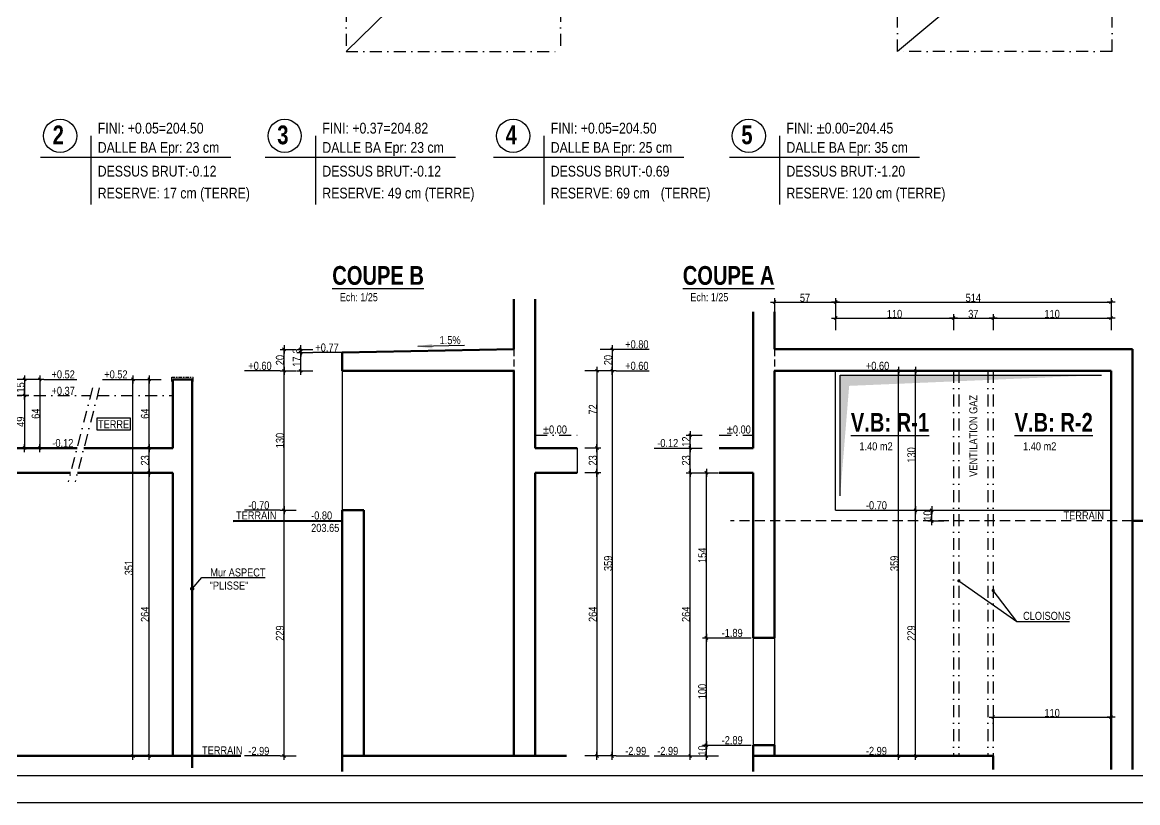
# Model space of a CAD drawing. Header units: centimetres. Extents: x 38820 to 82487, y -36363 to -12804.
# Drawn here: x 49692 to 51772, y -26723 to -25268 of the extents above; entities that cross this region are included whole.
import ezdxf
from ezdxf.enums import TextEntityAlignment as Align

# ---------------------------------------------------------------- set-up
doc = ezdxf.new("R2010")
doc.units = ezdxf.units.CM
doc.header["$LTSCALE"] = 0.5
doc.linetypes.add('CACHEX2', pattern=[19.05, 12.7, -6.35])
doc.linetypes.add('TIRETPT2', pattern=[12.7, 6.35, -3.175, 0, -3.175])
doc.layers.get('DEFPOINTS').update_dxf_attribs({"linetype": 'CONTINUOUS'})
for name, color, linetype in [('01_Cad_2', 5, 'CONTINUOUS'), ('01_cote_gen', 4, 'CONTINUOUS'), ('01_linteaux', 2, 'CONTINUOUS'), ('01_murs_sup', 2, 'CACHEX2'), ('01_resv', 32, 'CONTINUOUS'), ('01_texte', 230, 'CONTINUOUS'), ('AA_COTES', 2, 'CONTINUOUS')]:
    doc.layers.add(name, color=color, linetype=linetype)
doc.layers.add('01_murs_coup', color=5, linetype='CONTINUOUS', lineweight=60)
doc.styles.add('ARIAL NA', font='ARIALN.TTF')
doc.styles.add('Arial Narrow', font='ARIALN.TTF')
doc.styles.add('impact', font='impact.ttf')
doc.styles.add('MATTE_TXT', font='arial.ttf')
doc.styles.add('STYLE2', font='ARIALN.TTF')
doc.dimstyles.new('JB25', dxfattribs={"dimscale": 0.1, "dimtxt": 150, "dimasz": 15, "dimexe": 0.1, "dimexo": 0.1, "dimgap": 0.09, "dimtad": 1, "dimdec": 1, "dimlfac": 0.5, "dimdsep": 46, "dimtxsty": 'STYLE2', "dimblk1": 'BOND_G', "dimblk2": 'BOND_D', "dimsah": 1, "dimcen": 1.5, "dimdle": 0.01, "dimse1": 1, "dimse2": 1, "dimclrd": 4, "dimclre": 2, "dimclrt": 6, "dimazin": 2, "dimtfac": 2.333333, "dimtdec": 1, "dimtix": 1, "dimtmove": 2, "dimatfit": 3, "dimldrblk": 'BOND_G', "dimfxl": 1, "dimtolj": 1, "dimtzin": 0, "dimarcsym": 0})
doc.dimstyles.new('JB50', dxfattribs={"dimscale": 0.1, "dimtxt": 150, "dimasz": 15, "dimexe": 0.1, "dimexo": 0.1, "dimgap": 0.09, "dimtad": 1, "dimdec": 1, "dimdsep": 46, "dimtxsty": 'STYLE2', "dimblk1": 'BOND_G', "dimblk2": 'BOND_D', "dimsah": 1, "dimcen": 1.5, "dimdle": 0.01, "dimse1": 1, "dimse2": 1, "dimclrd": 4, "dimclre": 2, "dimclrt": 6, "dimazin": 2, "dimtfac": 2.333333, "dimtdec": 1, "dimtix": 1, "dimtmove": 2, "dimatfit": 3, "dimldrblk": 'BOND_G', "dimfxl": 1, "dimtolj": 1, "dimtzin": 0, "dimarcsym": 0})

# ---------------------------------------------------------------- blocks, each defined once
blk = doc.blocks.new('BOND_G')
at = {"layer": 'AA_COTES', "color": 0}
for p, q in [((0, -5), (0, 15)), ((5, 0), (-5, 0)), ((1.8, 1.8), (-1.8, -1.8))]:
    blk.add_line(p, q, dxfattribs=at)
blk = doc.blocks.new('BOND_D')
at = {"layer": 'AA_COTES', "color": 0}
for p, q in [((5, 0), (-5, 0)), ((-1.8, -1.8), (1.8, 1.8)), ((0, 5), (0, -15))]:
    blk.add_line(p, q, dxfattribs=at)
blk = doc.blocks.new('*D949')
at = {"layer": '01_cote_gen', "color": 4, "lineweight": -2, "transparency": 16777216}
blk.add_line((50967.8, -26634.3), (50967.8, -26617.3), dxfattribs=at)
at = {"layer": 'DEFPOINTS', "color": 0}
for p in [(50967.8, -26615.8), (51039.1, -26615.8), (51039.1, -26635.8)]:
    blk.add_point(p, dxfattribs=at)
at = {"layer": '01_cote_gen', "color": 4, "lineweight": -2, "transparency": 16777216, "xscale": 1.5, "yscale": 1.5, "zscale": 1.5}
for name, p, rotation in [('BOND_D', (50967.8, -26615.8), 90), ('BOND_G', (50967.8, -26635.8), 270)]:
    blk.add_blockref(name, p, dxfattribs=dict(at, rotation=rotation))
at = {"layer": '01_cote_gen', "color": 6, "transparency": 16777216, "insert": (50960.2, -26625.8), "char_height": 15, "attachment_point": 5, "rotation": 90, "style": 'STYLE2'}
blk.add_mtext('\\A1;10', dxfattribs=at)
blk = doc.blocks.new('*D950')
at = {"layer": '01_cote_gen', "color": 4, "lineweight": -2, "transparency": 16777216}
blk.add_line((50967.8, -26614.3), (50967.8, -26417.3), dxfattribs=at)
at = {"layer": 'DEFPOINTS', "color": 0}
for p in [(50967.8, -26415.8), (51039.1, -26415.8), (51039.1, -26615.8)]:
    blk.add_point(p, dxfattribs=at)
at = {"layer": '01_cote_gen', "color": 4, "lineweight": -2, "transparency": 16777216, "xscale": 1.5, "yscale": 1.5, "zscale": 1.5}
for name, p, rotation in [('BOND_D', (50967.8, -26415.8), 90), ('BOND_G', (50967.8, -26615.8), 270)]:
    blk.add_blockref(name, p, dxfattribs=dict(at, rotation=rotation))
at = {"layer": '01_cote_gen', "color": 6, "transparency": 16777216, "insert": (50960.2, -26515.8), "char_height": 15, "attachment_point": 5, "rotation": 90, "style": 'STYLE2'}
blk.add_mtext('\\A1;100', dxfattribs=at)
blk = doc.blocks.new('*D951')
at = {"layer": '01_cote_gen', "color": 4, "lineweight": -2, "transparency": 16777216}
blk.add_line((50967.8, -26414.3), (50967.8, -26109.3), dxfattribs=at)
at = {"layer": 'DEFPOINTS', "color": 0}
for p in [(50967.8, -26107.8), (51039.1, -26107.8), (51039.1, -26415.8)]:
    blk.add_point(p, dxfattribs=at)
at = {"layer": '01_cote_gen', "color": 4, "lineweight": -2, "transparency": 16777216, "xscale": 1.5, "yscale": 1.5, "zscale": 1.5}
for name, p, rotation in [('BOND_D', (50967.8, -26107.8), 90), ('BOND_G', (50967.8, -26415.8), 270)]:
    blk.add_blockref(name, p, dxfattribs=dict(at, rotation=rotation))
at = {"layer": '01_cote_gen', "color": 6, "transparency": 16777216, "insert": (50960.2, -26261.8), "char_height": 15, "attachment_point": 5, "rotation": 90, "style": 'STYLE2'}
blk.add_mtext('\\A1;154', dxfattribs=at)
blk = doc.blocks.new('*D952')
at = {"layer": '01_cote_gen', "color": 4, "lineweight": -2, "transparency": 16777216}
blk.add_line((50937.5, -26634.3), (50937.5, -26109.3), dxfattribs=at)
at = {"layer": 'DEFPOINTS', "color": 0}
for p in [(50937.5, -26107.8), (51039.1, -26107.8), (51039.1, -26635.8)]:
    blk.add_point(p, dxfattribs=at)
at = {"layer": '01_cote_gen', "color": 4, "lineweight": -2, "transparency": 16777216, "xscale": 1.5, "yscale": 1.5, "zscale": 1.5}
for name, p, rotation in [('BOND_D', (50937.5, -26107.8), 90), ('BOND_G', (50937.5, -26635.8), 270)]:
    blk.add_blockref(name, p, dxfattribs=dict(at, rotation=rotation))
at = {"layer": '01_cote_gen', "color": 6, "transparency": 16777216, "insert": (50929.8, -26371.8), "char_height": 15, "attachment_point": 5, "rotation": 90, "style": 'STYLE2'}
blk.add_mtext('\\A1;264', dxfattribs=at)
blk = doc.blocks.new('*D953')
at = {"layer": '01_cote_gen', "color": 4, "lineweight": -2, "transparency": 16777216}
blk.add_line((50937.5, -26106.3), (50937.5, -26063.3), dxfattribs=at)
at = {"layer": 'DEFPOINTS', "color": 0}
for p in [(50937.5, -26061.8), (51007.5, -26061.8), (50990.3, -26107.8)]:
    blk.add_point(p, dxfattribs=at)
at = {"layer": '01_cote_gen', "color": 4, "lineweight": -2, "transparency": 16777216, "xscale": 1.5, "yscale": 1.5, "zscale": 1.5}
for name, p, rotation in [('BOND_D', (50937.5, -26061.8), 90), ('BOND_G', (50937.5, -26107.8), 270)]:
    blk.add_blockref(name, p, dxfattribs=dict(at, rotation=rotation))
at = {"layer": '01_cote_gen', "color": 6, "transparency": 16777216, "insert": (50929.8, -26084.8), "char_height": 15, "attachment_point": 5, "rotation": 90, "style": 'STYLE2'}
blk.add_mtext('\\A1;23', dxfattribs=at)
blk = doc.blocks.new('*D954')
at = {"layer": '01_cote_gen', "color": 4, "lineweight": -2, "transparency": 16777216}
blk.add_line((50937.5, -26060.3), (50937.5, -26039.3), dxfattribs=at)
at = {"layer": 'DEFPOINTS', "color": 0}
for p in [(50937.5, -26037.8), (50991.6, -26037.8), (50991.6, -26061.8)]:
    blk.add_point(p, dxfattribs=at)
at = {"layer": '01_cote_gen', "color": 4, "lineweight": -2, "transparency": 16777216, "xscale": 1.5, "yscale": 1.5, "zscale": 1.5}
for name, p, rotation in [('BOND_D', (50937.5, -26037.8), 90), ('BOND_G', (50937.5, -26061.8), 270)]:
    blk.add_blockref(name, p, dxfattribs=dict(at, rotation=rotation))
at = {"layer": '01_cote_gen', "color": 6, "transparency": 16777216, "insert": (50930, -26049.8), "char_height": 15, "attachment_point": 5, "rotation": 90, "style": 'STYLE2'}
blk.add_mtext('\\A1;12', dxfattribs=at)
blk = doc.blocks.new('*D960')
at = {"layer": '01_cote_gen', "color": 4, "lineweight": -2, "transparency": 16777216}
blk.add_line((51358, -26634.3), (51358, -26179.3), dxfattribs=at)
at = {"layer": 'DEFPOINTS', "color": 0}
for p in [(51344.4, -26177.8), (51358, -26177.8), (51308.8, -26635.8)]:
    blk.add_point(p, dxfattribs=at)
at = {"layer": '01_cote_gen', "color": 4, "lineweight": -2, "transparency": 16777216, "xscale": 1.5, "yscale": 1.5, "zscale": 1.5}
for name, p, rotation in [('BOND_D', (51358, -26177.8), 90), ('BOND_G', (51358, -26635.8), 270)]:
    blk.add_blockref(name, p, dxfattribs=dict(at, rotation=rotation))
at = {"layer": '01_cote_gen', "color": 6, "transparency": 16777216, "insert": (51350.3, -26406.8), "char_height": 15, "attachment_point": 5, "rotation": 90, "style": 'STYLE2'}
blk.add_mtext('\\A1;229', dxfattribs=at)
blk = doc.blocks.new('*D961')
at = {"layer": '01_cote_gen', "color": 4, "lineweight": -2, "transparency": 16777216}
blk.add_line((51358, -26176.3), (51358, -25919.3), dxfattribs=at)
at = {"layer": 'DEFPOINTS', "color": 0}
for p in [(51358, -25917.8), (51400.3, -25917.8), (51400.3, -26177.8)]:
    blk.add_point(p, dxfattribs=at)
at = {"layer": '01_cote_gen', "color": 4, "lineweight": -2, "transparency": 16777216, "xscale": 1.5, "yscale": 1.5, "zscale": 1.5}
for name, p, rotation in [('BOND_D', (51358, -25917.8), 90), ('BOND_G', (51358, -26177.8), 270)]:
    blk.add_blockref(name, p, dxfattribs=dict(at, rotation=rotation))
at = {"layer": '01_cote_gen', "color": 6, "transparency": 16777216, "insert": (51350.3, -26074.7), "char_height": 15, "attachment_point": 5, "rotation": 90, "style": 'STYLE2'}
blk.add_mtext('\\A1;130', dxfattribs=at)
blk = doc.blocks.new('*D962')
at = {"layer": '01_cote_gen', "color": 4, "lineweight": -2, "transparency": 16777216}
blk.add_line((51326.2, -26634.3), (51326.2, -25919.3), dxfattribs=at)
at = {"layer": 'DEFPOINTS', "color": 0}
for p in [(51326.2, -25917.8), (51327.7, -25917.8), (51308.8, -26635.8)]:
    blk.add_point(p, dxfattribs=at)
at = {"layer": '01_cote_gen', "color": 4, "lineweight": -2, "transparency": 16777216, "xscale": 1.5, "yscale": 1.5, "zscale": 1.5}
for name, p, rotation in [('BOND_D', (51326.2, -25917.8), 90), ('BOND_G', (51326.2, -26635.8), 270)]:
    blk.add_blockref(name, p, dxfattribs=dict(at, rotation=rotation))
at = {"layer": '01_cote_gen', "color": 6, "transparency": 16777216, "insert": (51318.6, -26276.8), "char_height": 15, "attachment_point": 5, "rotation": 90, "style": 'STYLE2'}
blk.add_mtext('\\A1;359', dxfattribs=at)
blk = doc.blocks.new('*D963')
at = {"layer": '01_cote_gen', "color": 4, "lineweight": -2, "transparency": 16777216}
blk.add_line((51504.3, -25819.5), (51721.3, -25819.5), dxfattribs=at)
at = {"layer": 'DEFPOINTS', "color": 0}
for p in [(51722.8, -25819.5), (51502.8, -25917.8), (51722.8, -25917.8)]:
    blk.add_point(p, dxfattribs=at)
at = {"layer": '01_cote_gen', "color": 4, "lineweight": -2, "transparency": 16777216, "xscale": 1.5, "yscale": 1.5, "zscale": 1.5, "rotation": 180}
blk.add_blockref('BOND_G', (51502.8, -25819.5), dxfattribs=at)
at = {"layer": '01_cote_gen', "color": 4, "lineweight": -2, "transparency": 16777216, "xscale": 1.5, "yscale": 1.5, "zscale": 1.5}
blk.add_blockref('BOND_D', (51722.8, -25819.5), dxfattribs=at)
at = {"layer": '01_cote_gen', "color": 6, "transparency": 16777216, "insert": (51612.8, -25811.9), "char_height": 15, "attachment_point": 5, "style": 'STYLE2'}
blk.add_mtext('\\A1;110', dxfattribs=at)
blk = doc.blocks.new('*D964')
at = {"layer": '01_cote_gen', "color": 4, "lineweight": -2, "transparency": 16777216}
blk.add_line((51430.3, -25819.5), (51501.3, -25819.5), dxfattribs=at)
at = {"layer": 'DEFPOINTS', "color": 0}
for p in [(51502.8, -25819.5), (51428.8, -25917.8), (51502.8, -25917.8)]:
    blk.add_point(p, dxfattribs=at)
at = {"layer": '01_cote_gen', "color": 4, "lineweight": -2, "transparency": 16777216, "xscale": 1.5, "yscale": 1.5, "zscale": 1.5, "rotation": 180}
blk.add_blockref('BOND_G', (51428.8, -25819.5), dxfattribs=at)
at = {"layer": '01_cote_gen', "color": 4, "lineweight": -2, "transparency": 16777216, "xscale": 1.5, "yscale": 1.5, "zscale": 1.5}
blk.add_blockref('BOND_D', (51502.8, -25819.5), dxfattribs=at)
at = {"layer": '01_cote_gen', "color": 6, "transparency": 16777216, "insert": (51465.8, -25811.9), "char_height": 15, "attachment_point": 5, "style": 'STYLE2'}
blk.add_mtext('\\A1;37', dxfattribs=at)
blk = doc.blocks.new('*D965')
at = {"layer": '01_cote_gen', "color": 4, "lineweight": -2, "transparency": 16777216}
blk.add_line((51210.3, -25819.5), (51427.3, -25819.5), dxfattribs=at)
at = {"layer": 'DEFPOINTS', "color": 0}
for p in [(51428.8, -25819.5), (51208.8, -25917.8), (51428.8, -25917.8)]:
    blk.add_point(p, dxfattribs=at)
at = {"layer": '01_cote_gen', "color": 4, "lineweight": -2, "transparency": 16777216, "xscale": 1.5, "yscale": 1.5, "zscale": 1.5, "rotation": 180}
blk.add_blockref('BOND_G', (51208.8, -25819.5), dxfattribs=at)
at = {"layer": '01_cote_gen', "color": 4, "lineweight": -2, "transparency": 16777216, "xscale": 1.5, "yscale": 1.5, "zscale": 1.5}
blk.add_blockref('BOND_D', (51428.8, -25819.5), dxfattribs=at)
at = {"layer": '01_cote_gen', "color": 6, "transparency": 16777216, "insert": (51318.8, -25811.9), "char_height": 15, "attachment_point": 5, "style": 'STYLE2'}
blk.add_mtext('\\A1;110', dxfattribs=at)
blk = doc.blocks.new('*D966')
at = {"layer": '01_cote_gen', "color": 4, "lineweight": -2, "transparency": 16777216}
blk.add_line((51096.3, -25789.6), (51207.3, -25789.6), dxfattribs=at)
at = {"layer": 'DEFPOINTS', "color": 0}
for p in [(51094.8, -25799.7), (51208.8, -25789.6), (51208.8, -25812.1)]:
    blk.add_point(p, dxfattribs=at)
at = {"layer": '01_cote_gen', "color": 4, "lineweight": -2, "transparency": 16777216, "xscale": 1.5, "yscale": 1.5, "zscale": 1.5, "rotation": 180}
blk.add_blockref('BOND_G', (51094.8, -25789.6), dxfattribs=at)
at = {"layer": '01_cote_gen', "color": 4, "lineweight": -2, "transparency": 16777216, "xscale": 1.5, "yscale": 1.5, "zscale": 1.5}
blk.add_blockref('BOND_D', (51208.8, -25789.6), dxfattribs=at)
at = {"layer": '01_cote_gen', "color": 6, "transparency": 16777216, "insert": (51151.8, -25781.9), "char_height": 15, "attachment_point": 5, "style": 'STYLE2'}
blk.add_mtext('\\A1;57', dxfattribs=at)
blk = doc.blocks.new('*D967')
at = {"layer": '01_cote_gen', "color": 4, "lineweight": -2, "transparency": 16777216}
blk.add_line((51210.3, -25789.6), (51721.3, -25789.6), dxfattribs=at)
at = {"layer": 'DEFPOINTS', "color": 0}
for p in [(51722.8, -25789.6), (51208.8, -25827), (51722.8, -25827)]:
    blk.add_point(p, dxfattribs=at)
at = {"layer": '01_cote_gen', "color": 4, "lineweight": -2, "transparency": 16777216, "xscale": 1.5, "yscale": 1.5, "zscale": 1.5, "rotation": 180}
blk.add_blockref('BOND_G', (51208.8, -25789.6), dxfattribs=at)
at = {"layer": '01_cote_gen', "color": 4, "lineweight": -2, "transparency": 16777216, "xscale": 1.5, "yscale": 1.5, "zscale": 1.5}
blk.add_blockref('BOND_D', (51722.8, -25789.6), dxfattribs=at)
at = {"layer": '01_cote_gen', "color": 6, "transparency": 16777216, "insert": (51465.8, -25781.9), "char_height": 15, "attachment_point": 5, "style": 'STYLE2'}
blk.add_mtext('\\A1;514', dxfattribs=at)
blk = doc.blocks.new('*D968')
at = {"layer": '01_cote_gen', "color": 4, "lineweight": -2, "transparency": 16777216}
blk.add_line((51388.2, -26196.3), (51388.2, -26179.3), dxfattribs=at)
at = {"layer": 'DEFPOINTS', "color": 0}
for p in [(51388.2, -26177.8), (51410.6, -26177.8), (51410.6, -26197.8)]:
    blk.add_point(p, dxfattribs=at)
at = {"layer": '01_cote_gen', "color": 4, "lineweight": -2, "transparency": 16777216, "xscale": 1.5, "yscale": 1.5, "zscale": 1.5}
for name, p, rotation in [('BOND_D', (51388.2, -26177.8), 90), ('BOND_G', (51388.2, -26197.8), 270)]:
    blk.add_blockref(name, p, dxfattribs=dict(at, rotation=rotation))
at = {"layer": '01_cote_gen', "color": 6, "transparency": 16777216, "insert": (51380.5, -26187.8), "char_height": 15, "attachment_point": 5, "rotation": 90, "style": 'STYLE2'}
blk.add_mtext('\\A1;10', dxfattribs=at)
blk = doc.blocks.new('*D969')
at = {"layer": '01_cote_gen', "color": 4, "lineweight": -2, "transparency": 16777216}
blk.add_line((51504.3, -26563.4), (51721.3, -26563.4), dxfattribs=at)
at = {"layer": 'DEFPOINTS', "color": 0}
for p in [(51722.8, -26563.4), (51502.8, -26595.9), (51722.8, -26595.9)]:
    blk.add_point(p, dxfattribs=at)
at = {"layer": '01_cote_gen', "color": 4, "lineweight": -2, "transparency": 16777216, "xscale": 1.5, "yscale": 1.5, "zscale": 1.5, "rotation": 180}
blk.add_blockref('BOND_G', (51502.8, -26563.4), dxfattribs=at)
at = {"layer": '01_cote_gen', "color": 4, "lineweight": -2, "transparency": 16777216, "xscale": 1.5, "yscale": 1.5, "zscale": 1.5}
blk.add_blockref('BOND_D', (51722.8, -26563.4), dxfattribs=at)
at = {"layer": '01_cote_gen', "color": 6, "transparency": 16777216, "insert": (51612.8, -26555.8), "char_height": 15, "attachment_point": 5, "style": 'STYLE2'}
blk.add_mtext('\\A1;110', dxfattribs=at)
blk = doc.blocks.new('*D970')
at = {"layer": '01_cote_gen', "color": 4, "lineweight": -2, "transparency": 16777216}
blk.add_line((50792.1, -25879.3), (50792.1, -25916.3), dxfattribs=at)
at = {"layer": 'DEFPOINTS', "color": 0}
for p in [(50763.2, -25877.8), (50763.2, -25917.8), (50792.1, -25917.8)]:
    blk.add_point(p, dxfattribs=at)
at = {"layer": '01_cote_gen', "color": 4, "lineweight": -2, "transparency": 16777216, "xscale": 1.5, "yscale": 1.5, "zscale": 1.5}
for name, p, rotation in [('BOND_G', (50792.1, -25877.8), 90), ('BOND_D', (50792.1, -25917.8), 270)]:
    blk.add_blockref(name, p, dxfattribs=dict(at, rotation=rotation))
at = {"layer": '01_cote_gen', "color": 6, "transparency": 16777216, "insert": (50784.5, -25897.8), "char_height": 15, "attachment_point": 5, "rotation": 90, "style": 'STYLE2'}
blk.add_mtext('\\A1;20', dxfattribs=at)
blk = doc.blocks.new('*D971')
at = {"layer": '01_cote_gen', "color": 4, "lineweight": -2, "transparency": 16777216}
blk.add_line((50792.1, -25919.3), (50792.1, -26634.3), dxfattribs=at)
at = {"layer": 'DEFPOINTS', "color": 0}
for p in [(50769.6, -25917.8), (50769.6, -26635.8), (50792.1, -26635.8)]:
    blk.add_point(p, dxfattribs=at)
at = {"layer": '01_cote_gen', "color": 4, "lineweight": -2, "transparency": 16777216, "xscale": 1.5, "yscale": 1.5, "zscale": 1.5}
for name, p, rotation in [('BOND_G', (50792.1, -25917.8), 90), ('BOND_D', (50792.1, -26635.8), 270)]:
    blk.add_blockref(name, p, dxfattribs=dict(at, rotation=rotation))
at = {"layer": '01_cote_gen', "color": 6, "transparency": 16777216, "insert": (50784.5, -26276.8), "char_height": 15, "attachment_point": 5, "rotation": 90, "style": 'STYLE2'}
blk.add_mtext('\\A1;359', dxfattribs=at)
blk = doc.blocks.new('*D972')
at = {"layer": '01_cote_gen', "color": 4, "lineweight": -2, "transparency": 16777216}
blk.add_line((50211.1, -25916.3), (50211.1, -25885.3), dxfattribs=at)
at = {"layer": 'DEFPOINTS', "color": 0}
for p in [(50211.1, -25883.8), (50363.5, -25883.8), (50364.2, -25917.8)]:
    blk.add_point(p, dxfattribs=at)
at = {"layer": '01_cote_gen', "color": 4, "lineweight": -2, "transparency": 16777216, "xscale": 1.5, "yscale": 1.5, "zscale": 1.5}
for name, p, rotation in [('BOND_D', (50211.1, -25883.8), 90), ('BOND_G', (50211.1, -25917.8), 270)]:
    blk.add_blockref(name, p, dxfattribs=dict(at, rotation=rotation))
at = {"layer": '01_cote_gen', "color": 6, "transparency": 16777216, "insert": (50203.6, -25900.8), "char_height": 15, "attachment_point": 5, "rotation": 90, "style": 'STYLE2'}
blk.add_mtext('\\A1;17', dxfattribs=at)
blk = doc.blocks.new('*D973')
at = {"layer": '01_cote_gen', "color": 4, "lineweight": -2, "transparency": 16777216}
for p, q in [((50211.1, -25876.3), (50211.1, -25874.8)), ((50211.1, -25877.8), (50211.1, -25883.8)), ((50211.1, -25885.3), (50211.1, -25886.8))]:
    blk.add_line(p, q, dxfattribs=at)
at = {"layer": 'DEFPOINTS', "color": 0}
for p in [(50211.1, -25883.8), (50364.2, -25883.8), (50766.3, -25877.8)]:
    blk.add_point(p, dxfattribs=at)
at = {"layer": '01_cote_gen', "color": 4, "lineweight": -2, "transparency": 16777216, "xscale": 1.5, "yscale": 1.5, "zscale": 1.5}
for name, p, rotation in [('BOND_G', (50211.1, -25877.8), 270), ('BOND_D', (50211.1, -25883.8), 90)]:
    blk.add_blockref(name, p, dxfattribs=dict(at, rotation=rotation))
at = {"layer": '01_cote_gen', "color": 6, "transparency": 16777216, "insert": (50203.5, -25880.8), "char_height": 15, "attachment_point": 5, "rotation": 90, "style": 'STYLE2'}
blk.add_mtext('\\A1;3', dxfattribs=at)
blk = doc.blocks.new('*D974')
at = {"layer": '01_cote_gen', "color": 4, "lineweight": -2, "transparency": 16777216}
blk.add_line((50180, -25916.3), (50180, -25879.3), dxfattribs=at)
at = {"layer": 'DEFPOINTS', "color": 0}
for p in [(50180, -25877.8), (50233.6, -25877.8), (50233.6, -25917.8)]:
    blk.add_point(p, dxfattribs=at)
at = {"layer": '01_cote_gen', "color": 4, "lineweight": -2, "transparency": 16777216, "xscale": 1.5, "yscale": 1.5, "zscale": 1.5}
for name, p, rotation in [('BOND_D', (50180, -25877.8), 90), ('BOND_G', (50180, -25917.8), 270)]:
    blk.add_blockref(name, p, dxfattribs=dict(at, rotation=rotation))
at = {"layer": '01_cote_gen', "color": 6, "transparency": 16777216, "insert": (50172.3, -25897.8), "char_height": 15, "attachment_point": 5, "rotation": 90, "style": 'STYLE2'}
blk.add_mtext('\\A1;20', dxfattribs=at)
blk = doc.blocks.new('*D975')
at = {"layer": '01_cote_gen', "color": 4, "lineweight": -2, "transparency": 16777216}
blk.add_line((50180, -26176.3), (50180, -25919.3), dxfattribs=at)
at = {"layer": 'DEFPOINTS', "color": 0}
for p in [(50180, -25917.8), (50393.4, -25917.8), (50404.2, -26177.8)]:
    blk.add_point(p, dxfattribs=at)
at = {"layer": '01_cote_gen', "color": 4, "lineweight": -2, "transparency": 16777216, "xscale": 1.5, "yscale": 1.5, "zscale": 1.5}
for name, p, rotation in [('BOND_D', (50180, -25917.8), 90), ('BOND_G', (50180, -26177.8), 270)]:
    blk.add_blockref(name, p, dxfattribs=dict(at, rotation=rotation))
at = {"layer": '01_cote_gen', "color": 6, "transparency": 16777216, "insert": (50172.3, -26047.8), "char_height": 15, "attachment_point": 5, "rotation": 90, "style": 'STYLE2'}
blk.add_mtext('\\A1;130', dxfattribs=at)
blk = doc.blocks.new('*D976')
at = {"layer": '01_cote_gen', "color": 4, "lineweight": -2, "transparency": 16777216}
blk.add_line((50180, -26634.3), (50180, -26179.3), dxfattribs=at)
at = {"layer": 'DEFPOINTS', "color": 0}
for p in [(50180, -26177.8), (50404.2, -26177.8), (50404.2, -26635.8)]:
    blk.add_point(p, dxfattribs=at)
at = {"layer": '01_cote_gen', "color": 4, "lineweight": -2, "transparency": 16777216, "xscale": 1.5, "yscale": 1.5, "zscale": 1.5}
for name, p, rotation in [('BOND_D', (50180, -26177.8), 90), ('BOND_G', (50180, -26635.8), 270)]:
    blk.add_blockref(name, p, dxfattribs=dict(at, rotation=rotation))
at = {"layer": '01_cote_gen', "color": 6, "transparency": 16777216, "insert": (50172.3, -26406.8), "char_height": 15, "attachment_point": 5, "rotation": 90, "style": 'STYLE2'}
blk.add_mtext('\\A1;229', dxfattribs=at)
blk = doc.blocks.new('*D982')
at = {"layer": '01_cote_gen', "color": 4, "lineweight": -2, "transparency": 16777216}
blk.add_line((49724.4, -25935.3), (49724.4, -26060.3), dxfattribs=at)
at = {"layer": 'DEFPOINTS', "color": 0}
for p in [(49624, -25933.8), (49624, -26061.8), (49724.4, -26061.8)]:
    blk.add_point(p, dxfattribs=at)
at = {"layer": '01_cote_gen', "color": 4, "lineweight": -2, "transparency": 16777216, "xscale": 1.5, "yscale": 1.5, "zscale": 1.5}
for name, p, rotation in [('BOND_G', (49724.4, -25933.8), 90), ('BOND_D', (49724.4, -26061.8), 270)]:
    blk.add_blockref(name, p, dxfattribs=dict(at, rotation=rotation))
at = {"layer": '01_cote_gen', "color": 6, "transparency": 16777216, "insert": (49716.7, -25997.8), "char_height": 15, "attachment_point": 5, "rotation": 90, "style": 'STYLE2'}
blk.add_mtext('\\A1;64', dxfattribs=at)
blk = doc.blocks.new('*D983')
at = {"layer": '01_cote_gen', "color": 4, "lineweight": -2, "transparency": 16777216}
blk.add_line((49696, -25935.3), (49696, -25962.3), dxfattribs=at)
at = {"layer": 'DEFPOINTS', "color": 0}
for p in [(49701.9, -25933.8), (49696, -25963.8), (49712.6, -25963.8)]:
    blk.add_point(p, dxfattribs=at)
at = {"layer": '01_cote_gen', "color": 4, "lineweight": -2, "transparency": 16777216, "xscale": 1.5, "yscale": 1.5, "zscale": 1.5}
for name, p, rotation in [('BOND_G', (49696, -25933.8), 90), ('BOND_D', (49696, -25963.8), 270)]:
    blk.add_blockref(name, p, dxfattribs=dict(at, rotation=rotation))
at = {"layer": '01_cote_gen', "color": 6, "transparency": 16777216, "insert": (49688.4, -25948.8), "char_height": 15, "attachment_point": 5, "rotation": 90, "style": 'STYLE2'}
blk.add_mtext('\\A1;15', dxfattribs=at)
blk = doc.blocks.new('*D984')
at = {"layer": '01_cote_gen', "color": 4, "lineweight": -2, "transparency": 16777216}
blk.add_line((49696, -25965.3), (49696, -26060.3), dxfattribs=at)
at = {"layer": 'DEFPOINTS', "color": 0}
for p in [(49712.1, -25963.8), (49696, -26061.8), (49705.4, -26061.8)]:
    blk.add_point(p, dxfattribs=at)
at = {"layer": '01_cote_gen', "color": 4, "lineweight": -2, "transparency": 16777216, "xscale": 1.5, "yscale": 1.5, "zscale": 1.5}
for name, p, rotation in [('BOND_G', (49696, -25963.8), 90), ('BOND_D', (49696, -26061.8), 270)]:
    blk.add_blockref(name, p, dxfattribs=dict(at, rotation=rotation))
at = {"layer": '01_cote_gen', "color": 6, "transparency": 16777216, "insert": (49688.4, -26012.8), "char_height": 15, "attachment_point": 5, "rotation": 90, "style": 'STYLE2'}
blk.add_mtext('\\A1;49', dxfattribs=at)
blk = doc.blocks.new('*D987')
at = {"layer": '01_cote_gen', "color": 4, "lineweight": -2, "transparency": 16777216}
blk.add_line((49928.2, -26106.3), (49928.2, -26063.3), dxfattribs=at)
at = {"layer": 'DEFPOINTS', "color": 0}
for p in [(49589.6, -26061.8), (49928.2, -26061.8), (49602, -26107.8)]:
    blk.add_point(p, dxfattribs=at)
at = {"layer": '01_cote_gen', "color": 4, "lineweight": -2, "transparency": 16777216, "xscale": 1.5, "yscale": 1.5, "zscale": 1.5}
for name, p, rotation in [('BOND_D', (49928.2, -26061.8), 90), ('BOND_G', (49928.2, -26107.8), 270)]:
    blk.add_blockref(name, p, dxfattribs=dict(at, rotation=rotation))
at = {"layer": '01_cote_gen', "color": 6, "transparency": 16777216, "insert": (49920.5, -26084.8), "char_height": 15, "attachment_point": 5, "rotation": 90, "style": 'STYLE2'}
blk.add_mtext('\\A1;23', dxfattribs=at)
blk = doc.blocks.new('*D988')
at = {"layer": '01_cote_gen', "color": 4, "lineweight": -2, "transparency": 16777216}
blk.add_line((49928.2, -26060.3), (49928.2, -25935.3), dxfattribs=at)
at = {"layer": 'DEFPOINTS', "color": 0}
for p in [(49928.2, -25933.8), (50015.1, -25933.8), (49997.1, -26061.8)]:
    blk.add_point(p, dxfattribs=at)
at = {"layer": '01_cote_gen', "color": 4, "lineweight": -2, "transparency": 16777216, "xscale": 1.5, "yscale": 1.5, "zscale": 1.5}
for name, p, rotation in [('BOND_D', (49928.2, -25933.8), 90), ('BOND_G', (49928.2, -26061.8), 270)]:
    blk.add_blockref(name, p, dxfattribs=dict(at, rotation=rotation))
at = {"layer": '01_cote_gen', "color": 6, "transparency": 16777216, "insert": (49920.5, -25997.8), "char_height": 15, "attachment_point": 5, "rotation": 90, "style": 'STYLE2'}
blk.add_mtext('\\A1;64', dxfattribs=at)
blk = doc.blocks.new('*D989')
at = {"layer": '01_cote_gen', "color": 4, "lineweight": -2, "transparency": 16777216}
blk.add_line((49928.2, -26634.3), (49928.2, -26109.3), dxfattribs=at)
at = {"layer": 'DEFPOINTS', "color": 0}
for p in [(49928.2, -26107.8), (49999.2, -26107.8), (49999.2, -26635.8)]:
    blk.add_point(p, dxfattribs=at)
at = {"layer": '01_cote_gen', "color": 4, "lineweight": -2, "transparency": 16777216, "xscale": 1.5, "yscale": 1.5, "zscale": 1.5}
for name, p, rotation in [('BOND_D', (49928.2, -26107.8), 90), ('BOND_G', (49928.2, -26635.8), 270)]:
    blk.add_blockref(name, p, dxfattribs=dict(at, rotation=rotation))
at = {"layer": '01_cote_gen', "color": 6, "transparency": 16777216, "insert": (49920.5, -26371.8), "char_height": 15, "attachment_point": 5, "rotation": 90, "style": 'STYLE2'}
blk.add_mtext('\\A1;264', dxfattribs=at)
blk = doc.blocks.new('*D997')
at = {"layer": '01_cote_gen', "color": 4, "lineweight": -2, "transparency": 16777216}
blk.add_line((49898.1, -26634.3), (49898.1, -25935.3), dxfattribs=at)
at = {"layer": 'DEFPOINTS', "color": 0}
for p in [(49898.1, -25933.8), (50015.1, -25933.8), (49996.5, -26635.8)]:
    blk.add_point(p, dxfattribs=at)
at = {"layer": '01_cote_gen', "color": 4, "lineweight": -2, "transparency": 16777216, "xscale": 1.5, "yscale": 1.5, "zscale": 1.5}
for name, p, rotation in [('BOND_D', (49898.1, -25933.8), 90), ('BOND_G', (49898.1, -26635.8), 270)]:
    blk.add_blockref(name, p, dxfattribs=dict(at, rotation=rotation))
at = {"layer": '01_cote_gen', "color": 6, "transparency": 16777216, "insert": (49890.4, -26284.8), "char_height": 15, "attachment_point": 5, "rotation": 90, "style": 'STYLE2'}
blk.add_mtext('\\A1;351', dxfattribs=at)
blk = doc.blocks.new('*D1296')
at = {"layer": '01_cote_gen', "color": 4, "lineweight": -2, "transparency": 16777216}
blk.add_line((50763.6, -26063.3), (50763.6, -26106.3), dxfattribs=at)
at = {"layer": 'DEFPOINTS', "color": 0}
for p in [(50726.6, -26061.8), (50726.6, -26107.8), (50763.6, -26107.8)]:
    blk.add_point(p, dxfattribs=at)
at = {"layer": '01_cote_gen', "color": 4, "lineweight": -2, "transparency": 16777216, "xscale": 1.5, "yscale": 1.5, "zscale": 1.5}
for name, p, rotation in [('BOND_G', (50763.6, -26061.8), 90), ('BOND_D', (50763.6, -26107.8), 270)]:
    blk.add_blockref(name, p, dxfattribs=dict(at, rotation=rotation))
at = {"layer": '01_cote_gen', "color": 6, "transparency": 16777216, "insert": (50755.9, -26084.8), "char_height": 15, "attachment_point": 5, "rotation": 90, "style": 'STYLE2'}
blk.add_mtext('\\A1;23', dxfattribs=at)
blk = doc.blocks.new('*D1297')
at = {"layer": '01_cote_gen', "color": 4, "lineweight": -2, "transparency": 16777216}
blk.add_line((50763.6, -26109.3), (50763.6, -26634.3), dxfattribs=at)
at = {"layer": 'DEFPOINTS', "color": 0}
for p in [(50741.1, -26107.8), (50706.7, -26635.8), (50763.6, -26635.8)]:
    blk.add_point(p, dxfattribs=at)
at = {"layer": '01_cote_gen', "color": 4, "lineweight": -2, "transparency": 16777216, "xscale": 1.5, "yscale": 1.5, "zscale": 1.5}
for name, p, rotation in [('BOND_G', (50763.6, -26107.8), 90), ('BOND_D', (50763.6, -26635.8), 270)]:
    blk.add_blockref(name, p, dxfattribs=dict(at, rotation=rotation))
at = {"layer": '01_cote_gen', "color": 6, "transparency": 16777216, "insert": (50755.9, -26371.8), "char_height": 15, "attachment_point": 5, "rotation": 90, "style": 'STYLE2'}
blk.add_mtext('\\A1;264', dxfattribs=at)
blk = doc.blocks.new('*D1298')
at = {"layer": '01_cote_gen', "color": 4, "lineweight": -2, "transparency": 16777216}
blk.add_line((50763.6, -25919.3), (50763.6, -26060.3), dxfattribs=at)
at = {"layer": 'DEFPOINTS', "color": 0}
for p in [(50775.4, -25917.8), (50763.6, -26061.8), (50775.4, -26061.8)]:
    blk.add_point(p, dxfattribs=at)
at = {"layer": '01_cote_gen', "color": 4, "lineweight": -2, "transparency": 16777216, "xscale": 1.5, "yscale": 1.5, "zscale": 1.5}
for name, p, rotation in [('BOND_G', (50763.6, -25917.8), 90), ('BOND_D', (50763.6, -26061.8), 270)]:
    blk.add_blockref(name, p, dxfattribs=dict(at, rotation=rotation))
at = {"layer": '01_cote_gen', "color": 6, "transparency": 16777216, "insert": (50756, -25989.8), "char_height": 15, "attachment_point": 5, "rotation": 90, "style": 'STYLE2'}
blk.add_mtext('\\A1;72', dxfattribs=at)

msp = doc.modelspace()

# ---------------------------------------------------------------- linework, layer by layer
at = {"layer": '01_Cad_2', "color": 2}
msp.add_line((51839.389, -26672.97), (45949.389, -26672.97), dxfattribs=at)
at = {"layer": '01_Cad_2'}
msp.add_line((51839.389, -26722.97), (45899.389, -26722.97), dxfattribs=at)
at = {"layer": '01_cote_gen'}
msp.add_line((51217.374, -25925.818), (51704.707, -25925.818), dxfattribs=at)
at = {"layer": '01_linteaux', "linetype": 'TIRETPT2', "ltscale": 7}
for p, q in [((50295.631, -25022.374), (50295.631, -25322.374)), ((50695.631, -25022.374), (50695.631, -25322.374)), ((51324.597, -25322.374), (51324.597, -25022.374)), ((51724.597, -25322.374), (51724.597, -25022.374)), ((50295.631, -25322.374), (50695.631, -25322.374)), ((51724.597, -25322.374), (51324.597, -25322.374)), ((51428.836, -25917.753), (51428.836, -26635.753)), ((51438.836, -25917.753), (51438.836, -26635.753)), ((51492.836, -25917.753), (51492.836, -26635.753)), ((51502.836, -25917.753), (51502.836, -26635.753)), ((49970.485, -25937.722), (49970.485, -25929.753)), ((49970.485, -25937.722), (49971.979, -25936.287)), ((50010.485, -25937.722), (50008.992, -25936.287)), ((50010.485, -25937.722), (50010.485, -25929.753)), ((49624.004, -25963.753), (49819.024, -25963.753)), ((49822.629, -25949.821), (49777.338, -26124.888)), ((49835.283, -25949.821), (49789.993, -26124.888)), ((49831.679, -25963.753), (49972.485, -25963.753)), ((50648.54, -26037.753), (50726.573, -26037.753)), ((50991.554, -26037.753), (51054.836, -26037.753))]:
    msp.add_line(p, q, dxfattribs=at)
at = {"layer": '01_linteaux'}
for p, q in [((50288.54, -25917.753), (50288.54, -26177.753)), ((51208.836, -26177.753), (51208.836, -25917.753)), ((51217.374, -26150.647), (51217.374, -25925.818)), ((51208.836, -26177.753), (51722.836, -26177.753)), ((51054.836, -26415.753), (51054.836, -26615.753)), ((51094.836, -26415.753), (51094.836, -26615.753))]:
    msp.add_line(p, q, dxfattribs=at)
at = {"layer": '01_linteaux', "linetype": 'TIRETPT2', "ltscale": 2}
msp.add_line((49970.485, -25929.753), (50010.485, -25929.753), dxfattribs=at)
at = {"layer": '01_linteaux', "linetype": 'CACHEX2', "ltscale": 3}
msp.add_line((51762.836, -26197.825), (51012.616, -26197.825), dxfattribs=at)
at = {"layer": '01_linteaux'}
for points in [[(51217.374, -26150.647), (51217.374, -25925.818), (51234.179, -25945.905)], [(51217.374, -25925.818), (51704.707, -25925.818), (51234.179, -25945.905)]]:
    msp.add_solid(points, dxfattribs=at)
at = {"layer": '01_murs_coup'}
for p, q in [((50608.54, -25877.753), (50608.54, -25784.409)), ((50648.54, -26061.753), (50648.54, -25784.409)), ((51054.836, -26061.753), (51054.836, -25807.906)), ((51094.836, -25877.753), (51094.836, -25807.906)), ((50608.54, -25877.753), (50288.54, -25883.753)), ((50288.54, -25917.753), (50288.54, -25883.753)), ((51094.836, -25877.753), (51762.836, -25877.753)), ((51762.836, -26635.753), (51762.836, -25877.753)), ((50608.54, -25917.753), (50288.54, -25917.753)), ((50608.54, -26635.753), (50608.54, -25917.753)), ((51094.836, -26415.753), (51094.836, -25917.753)), ((51094.836, -25917.753), (51722.836, -25917.753)), ((51722.836, -26661.088), (51722.836, -25917.753)), ((49972.485, -26061.753), (49972.485, -25933.753)), ((49972.485, -25933.753), (50008.485, -25933.753)), ((50008.485, -25933.753), (50008.485, -26635.753)), ((49624.004, -26061.753), (49793.672, -26061.753)), ((49806.326, -26061.753), (49972.485, -26061.753)), ((50648.54, -26061.753), (50726.573, -26061.753)), ((50991.554, -26061.753), (51054.836, -26061.753)), ((48994.004, -26107.753), (49781.771, -26107.753)), ((49794.426, -26107.753), (49972.485, -26107.753)), ((49972.485, -26107.753), (49972.485, -26635.753)), ((50648.54, -26635.753), (50648.54, -26107.753)), ((50648.54, -26107.753), (50726.573, -26107.753)), ((50991.554, -26107.753), (51054.836, -26107.753)), ((51054.836, -26415.753), (51054.836, -26107.753)), ((50288.54, -26635.753), (50288.54, -26177.753)), ((50328.54, -26177.753), (50288.54, -26177.753)), ((50328.54, -26635.753), (50328.54, -26177.753)), ((50085, -26197.897), (50288.54, -26197.825)), ((51762.836, -26197.825), (51839.389, -26197.753)), ((51054.836, -26415.753), (51094.836, -26415.753)), ((51054.836, -26635.753), (51054.836, -26615.753)), ((51054.836, -26615.753), (51094.836, -26615.753)), ((51094.836, -26635.753), (51094.836, -26615.753)), ((48406.004, -26635.753), (50008.485, -26635.753)), ((50008.485, -26635.753), (50099.035, -26635.68)), ((50008.485, -26635.753), (50008.485, -26658.198)), ((50288.54, -26635.753), (50706.707, -26635.753)), ((50288.54, -26635.753), (50288.54, -26664.579)), ((51054.836, -26635.753), (51502.836, -26635.753)), ((51054.836, -26635.753), (51054.836, -26664.579)), ((51502.836, -26635.753), (51502.836, -26661.088)), ((51762.836, -26635.753), (51762.836, -26661.088))]:
    msp.add_line(p, q, dxfattribs=at)
at = {"layer": '01_murs_sup', "ltscale": 2}
for p, q in [((50608.54, -25877.753), (50608.54, -25917.753)), ((51094.836, -25877.753), (51094.836, -25917.753))]:
    msp.add_line(p, q, dxfattribs=at)
at = {"layer": '01_resv'}
msp.add_line((50726.573, -26061.753), (50726.573, -26107.753), dxfattribs=at)
at = {"layer": '01_texte'}
for p, q in [((50428.505, -25192.566), (50295.631, -25322.374)), ((51479.907, -25192.566), (51324.597, -25322.374)), ((49819.656, -25479.483), (49819.656, -25607.505)), ((50238.63, -25479.483), (50238.63, -25607.505)), ((50664.752, -25479.483), (50664.752, -25607.505)), ((51104.446, -25479.483), (51104.446, -25607.505)), ((49725.836, -25519.415), (50080.788, -25519.415)), ((50144.81, -25519.415), (50499.762, -25519.415)), ((50570.933, -25519.415), (50925.885, -25519.415)), ((51010.627, -25519.415), (51365.579, -25519.415)), ((50300.315, -25883.765), (50233.646, -25883.765)), ((50516.446, -25870.811), (50429.711, -25872.437)), ((50799.633, -25877.753), (50860.864, -25877.753)), ((50172.483, -25917.753), (50105.814, -25917.753)), ((50799.633, -25917.753), (50860.864, -25917.753)), ((49731.874, -25933.753), (49793.106, -25933.753)), ((49840.919, -25933.753), (49891.474, -25933.753)), ((50870.117, -26061.753), (50931.348, -26061.753)), ((50172.483, -26177.753), (50105.814, -26177.753)), ((50008.485, -26324.143), (50026.621, -26303.044)), ((50026.621, -26303.044), (50144.967, -26303.044)), ((51438.836, -26309.286), (51547.068, -26385.051)), ((51547.068, -26385.051), (51502.836, -26327.404)), ((51547.068, -26385.051), (51645.397, -26385.051)), ((50990.326, -26415.753), (51051.119, -26415.753)), ((50990.326, -26615.753), (51051.119, -26615.753)), ((50172.483, -26635.753), (50105.814, -26635.753)), ((50799.633, -26635.753), (50860.864, -26635.753)), ((50870.117, -26635.753), (50931.348, -26635.753))]:
    msp.add_line(p, q, dxfattribs=at)
msp.add_lwpolyline([(49831.141, -26005.587), (49892.721, -26005.587), (49892.721, -26028.391), (49831.141, -26028.391)], close=True, dxfattribs=at)
for points, const_width in [([(50006.485, -26324.143, 1), (50010.485, -26324.143, 1)], 4), ([(51437.336, -26309.286, 1), (51440.336, -26309.286, 1)], 3), ([(51501.336, -26327.404, 1), (51504.336, -26327.404, 1)], 3)]:
    msp.add_lwpolyline(points, format="xyb", close=True, dxfattribs=dict(at, const_width=const_width))
for centre in [(49762.064, -25479.856), (50181.038, -25479.856), (50607.161, -25479.856), (51046.855, -25479.856)]:
    msp.add_circle(centre, 30.98, dxfattribs=at)
for points in [[(50429.711, -25872.437), (50456.214, -25867.539), (50456.297, -25871.938)], [(50429.711, -25872.437), (50456.379, -25876.337), (50456.297, -25871.938)]]:
    msp.add_solid(points, dxfattribs=at)

# ---------------------------------------------------------------- texts
at = {"layer": '01_texte', "style": 'impact'}
for s, p in [('2', (49758.725, -25477.975)), ('3', (50177.699, -25477.975)), ('4', (50603.821, -25477.975)), ('5', (51043.515, -25477.975))]:
    msp.add_text(s, height=35, dxfattribs=at).set_placement(p, align=Align.MIDDLE_CENTER)
at = {"layer": '01_texte'}
for s, height, style, p in [('FINI: +0.05=204.50', 20, 'ARIAL NA', (49832.358, -25475.468)), ('FINI: +0.37=204.82', 20, 'ARIAL NA', (50251.332, -25475.468)), ('FINI: +0.05=204.50', 20, 'ARIAL NA', (50677.454, -25475.468)), ('FINI: %%P0.00=204.45', 20, 'ARIAL NA', (51117.148, -25475.468)), ('DALLE BA Epr: 23 cm', 20, 'ARIAL NA', (49832.358, -25511.43)), ('DALLE BA Epr: 23 cm', 20, 'ARIAL NA', (50251.332, -25511.43)), ('DALLE BA Epr: 25 cm', 20, 'ARIAL NA', (50677.454, -25511.43)), ('DALLE BA Epr: 35 cm', 20, 'ARIAL NA', (51117.148, -25511.43)), ('DESSUS BRUT:-0.12', 20, 'ARIAL NA', (49832.358, -25555.675)), ('DESSUS BRUT:-0.12', 20, 'ARIAL NA', (50251.332, -25555.675)), ('DESSUS BRUT:-0.69', 20, 'ARIAL NA', (50677.454, -25555.675)), ('DESSUS BRUT:-1.20', 20, 'ARIAL NA', (51117.148, -25555.675)), ('RESERVE: 17 cm (TERRE)', 20, 'ARIAL NA', (49832.358, -25596.515)), ('RESERVE: 49 cm (TERRE)', 20, 'ARIAL NA', (50251.332, -25596.515)), ('RESERVE: 69 cm', 20, 'ARIAL NA', (50677.454, -25596.515)), ('(TERRE)', 20, 'ARIAL NA', (50882.569, -25596.515)), ('RESERVE: 120 cm (TERRE)', 20, 'ARIAL NA', (51117.148, -25596.515)), ('1.5%%%', 15, 'Arial Narrow', (50470.114, -25868.108)), ('+0.80', 15, 'Arial Narrow', (50816.38, -25876.007)), ('+0.77', 15, 'Arial Narrow', (50238.361, -25882.019)), ('+0.60', 15, 'Arial Narrow', (50113.273, -25916.007)), ('+0.60', 15, 'Arial Narrow', (50816.38, -25916.007)), ('+0.60', 15, 'Arial Narrow', (51265.424, -25916.007)), ('+0.52', 15, 'Arial Narrow', (49746.106, -25932.007)), ('+0.52', 15, 'Arial Narrow', (49844.475, -25932.007)), ('+0.37', 15, 'Arial Narrow', (49746.106, -25962.642)), ('TERRE', 15, 'Arial Narrow', (49832.807, -26025.033)), ('%%P0.00', 15, 'Arial Narrow', (50662.731, -26034.764)), ('%%P0.00', 15, 'Arial Narrow', (51005.745, -26034.764)), ('-0.12', 15, 'Arial Narrow', (49747.674, -26060.007)), ('-0.12', 15, 'Arial Narrow', (50876.138, -26060.007)), ('1.40 m2', 15, 'Arial Narrow', (51253.236, -26066.121)), ('1.40 m2', 15, 'Arial Narrow', (51558.585, -26066.121)), ('-0.70', 15, 'Arial Narrow', (50113.273, -26176.007)), ('-0.70', 15, 'Arial Narrow', (51265.424, -26176.007)), ('TERRAIN', 15, 'Arial Narrow', (50090.29, -26194.945)), ('-0.80', 15, 'Arial Narrow', (50230.433, -26195.017)), ('TERRAIN', 15, 'Arial Narrow', (51634.135, -26194.945)), ('203.65', 15, 'Arial Narrow', (50230.433, -26218.185)), ('Mur ASPECT  ', 15, 'Arial Narrow', (50042.236, -26301.248)), (' "PLISSE"', 15, 'Arial Narrow', (50036.261, -26325.733)), ('CLOISONS', 15, 'Arial Narrow', (51558.585, -26382.176)), ('-1.89', 15, 'Arial Narrow', (50996.346, -26414.007)), ('-2.89', 15, 'Arial Narrow', (50996.346, -26614.007)), ('TERRAIN', 15, 'Arial Narrow', (50026.932, -26632.872)), ('-2.99', 15, 'Arial Narrow', (50113.273, -26634.007)), ('-2.99', 15, 'Arial Narrow', (50816.38, -26634.007)), ('-2.99', 15, 'Arial Narrow', (50876.138, -26634.007)), ('-2.99', 15, 'Arial Narrow', (51265.424, -26634.007))]:
    msp.add_text(s, height=height, dxfattribs=dict(at, style=style)).set_placement(p)
at = {"layer": '01_texte', "style": 'impact'}
for s, p in [('%%UCOUPE B', (50355.388, -25768.022)), ('%%UCOUPE A', (51009.269, -25768.022)), ('%%UV.B: R-1', (51310.326, -26041.946)), ('%%UV.B: R-2', (51615.674, -26041.946))]:
    msp.add_text(s, height=35, dxfattribs=at).set_placement(p, align=Align.BOTTOM_CENTER)
at = {"layer": '01_texte', "style": 'MATTE_TXT', "width": 0.8}
for p in [(50319.51, -25792.582), (50973.392, -25792.582)]:
    msp.add_text('Ech: 1/25', height=15, dxfattribs=at).set_placement(p, align=Align.BOTTOM_CENTER)
at = {"layer": '01_texte', "style": 'Arial Narrow'}
msp.add_text('VENTILATION GAZ', height=15, rotation=90, dxfattribs=at).set_placement((51473.346, -26115.572))

# ---------------------------------------------------------------- dimensions: what is measured, and where the dimension line sits
at = {"layer": '01_cote_gen'}
for base, p1, p2, dimstyle, picture, middle in [((51208.836, -25789.567), (51094.836, -25799.66), (51208.836, -25812.067), 'JB25', '*D966', (51151.836, -25781.93)), ((51722.836, -25789.567), (51208.836, -25827.027), (51722.836, -25827.027), 'JB50', '*D967', (51465.836, -25781.9)), ((51428.836, -25819.527), (51208.836, -25917.753), (51428.836, -25917.753), 'JB25', '*D965', (51318.836, -25811.86)), ((51502.836, -25819.527), (51428.836, -25917.753), (51502.836, -25917.753), 'JB25', '*D964', (51465.836, -25811.86)), ((51722.836, -25819.527), (51502.836, -25917.753), (51722.836, -25917.753), 'JB25', '*D963', (51612.836, -25811.86)), ((51722.836, -26563.431), (51502.836, -26595.911), (51722.836, -26595.911), 'JB25', '*D969', (51612.836, -26555.764))]:
    dim = msp.add_linear_dim(base=base, p1=p1, p2=p2, dimstyle=dimstyle, dxfattribs=at)
    dim.commit()
    dim.dimension.update_dxf_attribs({"geometry": picture, "text_midpoint": middle})
for base, p1, p2, picture, middle in [((50179.983, -25877.753), (50233.646, -25917.753), (50233.646, -25877.753), '*D974', (50172.316, -25897.753)), ((50211.146, -25883.753), (50766.321, -25877.753), (50364.171, -25883.753), '*D973', (50203.478, -25880.753)), ((50211.146, -25883.765), (50364.171, -25917.753), (50363.534, -25883.765), '*D972', (50203.606, -25900.759)), ((50792.133, -25917.753), (50763.237, -25877.753), (50763.237, -25917.753), '*D970', (50784.466, -25897.753)), ((49724.374, -26061.753), (49624.004, -25933.753), (49624.004, -26061.753), '*D982', (49716.707, -25997.753)), ((49696.021, -25963.753), (49701.874, -25933.753), (49712.64, -25963.753), '*D983', (49688.354, -25948.753)), ((49898.053, -25933.753), (49996.546, -26635.753), (50015.052, -25933.753), '*D997', (49890.385, -26284.753)), ((49928.202, -25933.753), (49997.052, -26061.753), (50015.052, -25933.753), '*D988', (49920.535, -25997.753)), ((50179.983, -25917.753), (50404.171, -26177.753), (50393.395, -25917.753), '*D975', (50172.316, -26047.753)), ((50763.55, -26061.753), (50775.433, -25917.753), (50775.433, -26061.753), '*D1298', (50756.011, -25989.753)), ((50792.133, -26635.753), (50769.633, -25917.753), (50769.633, -26635.753), '*D971', (50784.466, -26276.753)), ((51326.234, -25917.753), (51308.836, -26635.753), (51327.745, -25917.753), '*D962', (51318.567, -26276.753)), ((49696.021, -26061.753), (49712.104, -25963.753), (49705.403, -26061.753), '*D984', (49688.354, -26012.753)), ((50937.494, -26037.753), (50991.554, -26061.753), (50991.554, -26037.753), '*D954', (50929.954, -26049.753)), ((49928.202, -26061.753), (49602.009, -26107.753), (49589.61, -26061.753), '*D987', (49920.535, -26084.753)), ((50763.55, -26107.753), (50726.573, -26061.753), (50726.573, -26107.753), '*D1296', (50755.883, -26084.753)), ((50937.494, -26061.753), (50990.326, -26107.753), (51007.505, -26061.753), '*D953', (50929.826, -26084.753)), ((49928.202, -26107.753), (49999.249, -26635.753), (49999.249, -26107.753), '*D989', (49920.535, -26371.753)), ((50763.55, -26635.753), (50741.05, -26107.753), (50706.707, -26635.753), '*D1297', (50755.883, -26371.753)), ((50937.494, -26107.753), (51039.146, -26635.753), (51039.146, -26107.753), '*D952', (50929.826, -26371.753)), ((50967.826, -26107.753), (51039.146, -26415.753), (51039.146, -26107.753), '*D951', (50960.158, -26261.753)), ((50179.983, -26177.753), (50404.171, -26635.753), (50404.171, -26177.753), '*D976', (50172.316, -26406.753)), ((51357.957, -26177.753), (51308.836, -26635.753), (51344.362, -26177.753), '*D960', (51350.29, -26406.753)), ((51388.172, -26177.753), (51410.646, -26197.825), (51410.646, -26177.753), '*D968', (51380.505, -26187.789)), ((50967.826, -26415.753), (51039.146, -26615.753), (51039.146, -26415.753), '*D950', (50960.158, -26515.753)), ((50967.826, -26615.753), (51039.146, -26635.753), (51039.146, -26615.753), '*D949', (50960.158, -26625.753))]:
    dim = msp.add_linear_dim(base=base, p1=p1, p2=p2, angle=90, dimstyle='JB25', dxfattribs=at)
    dim.commit()
    dim.dimension.update_dxf_attribs({"geometry": picture, "text_midpoint": middle})
dim = msp.add_linear_dim(base=(51357.957, -25917.753), p1=(51400.255, -26177.753), p2=(51400.255, -25917.753), angle=90, dimstyle='JB25', dxfattribs=at)
dim.commit()
dim.dimension.update_dxf_attribs({"geometry": '*D961', "text_midpoint": (51350.29, -26074.694), "dimtype": 160})

doc.saveas('drawing.dxf')
